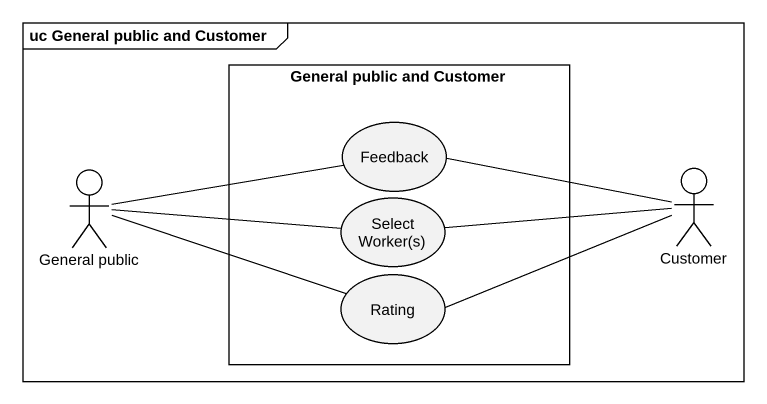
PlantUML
@startuml
mainframe uc General public and Customer
rectangle "General public and Customer" as General_public_and_Customer {
  usecase Feedback
  usecase "Select Worker(s)" as Select_Worker_s
  usecase Rating
}
actor "General public" as General_public
actor Customer
General_public -right- Feedback
General_public -right- Select_Worker_s
General_public -right- Rating
Customer -left- Feedback
Customer -left- Select_Worker_s
Customer -left- Rating
@enduml
